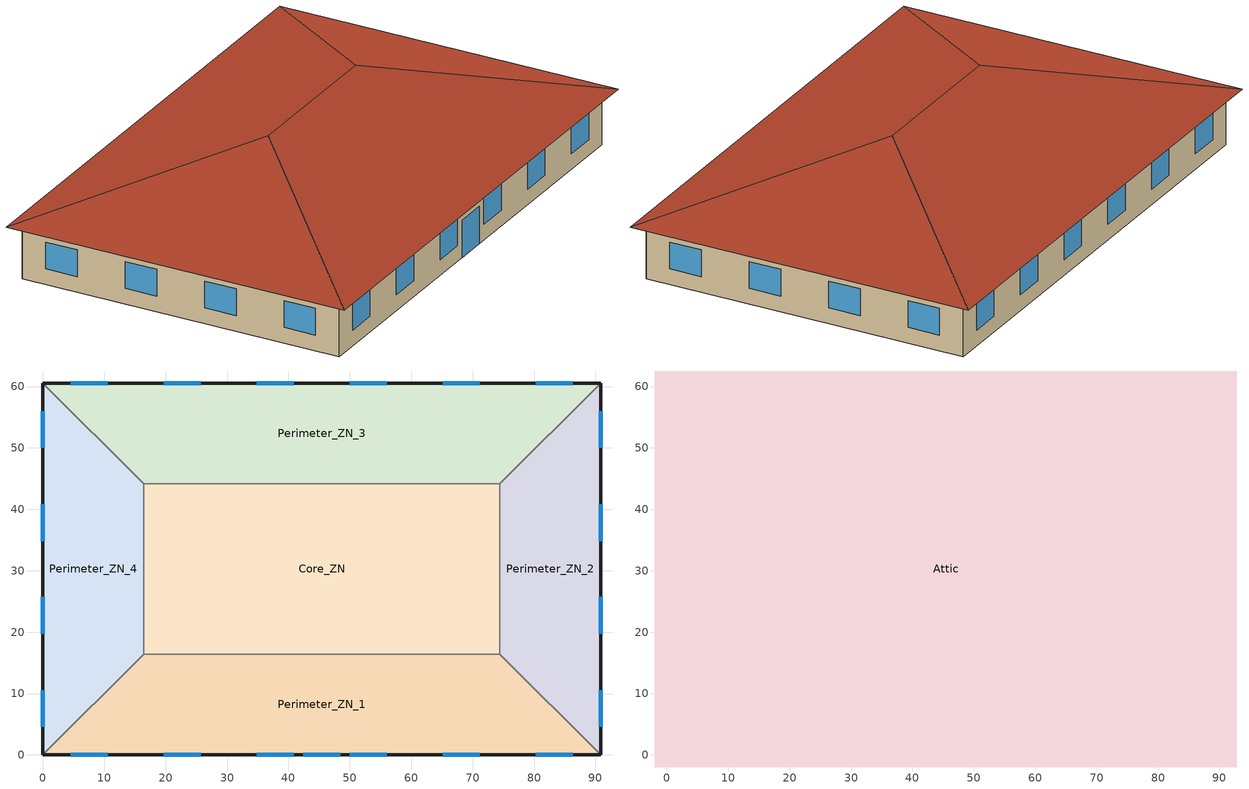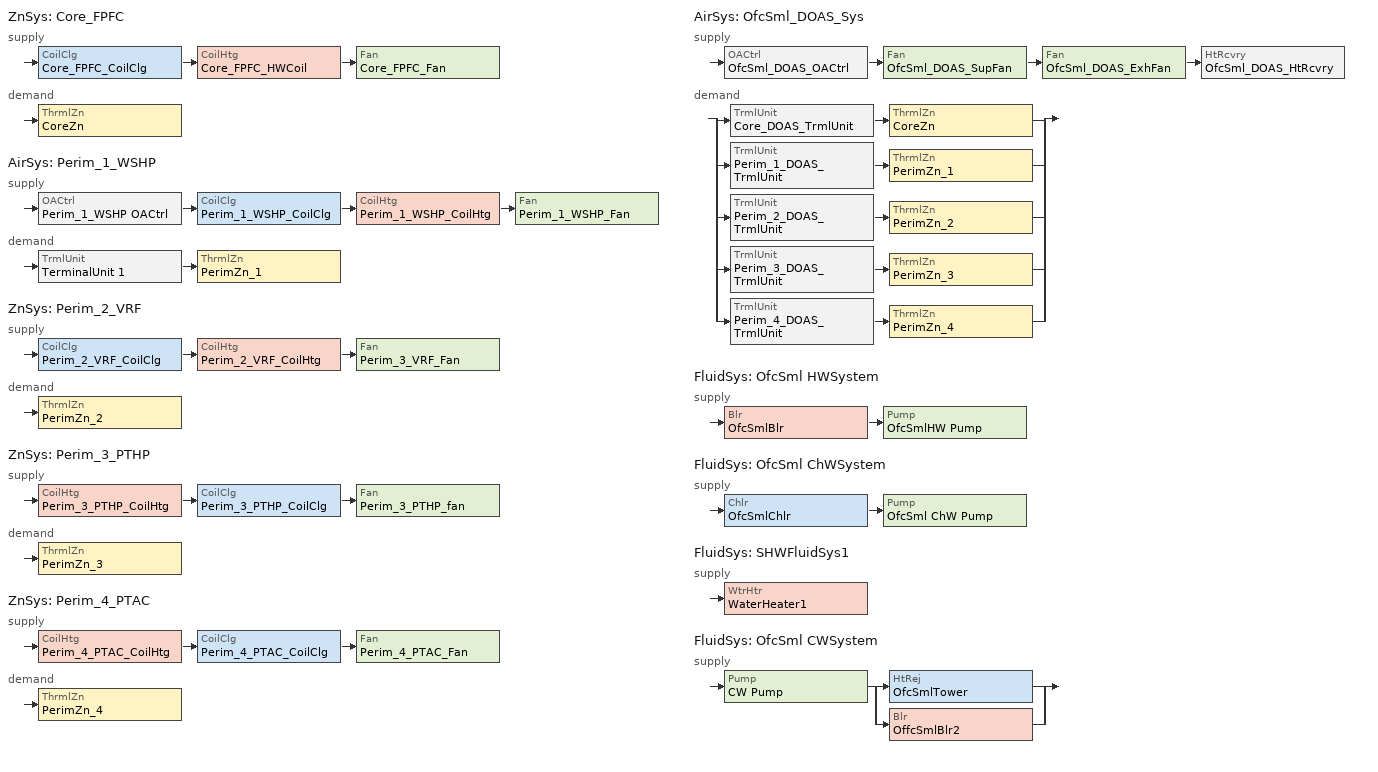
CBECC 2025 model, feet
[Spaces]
Perimeter_ZN_1
 floor ground (Base_CZ12-SlabOnOrBelowGradeF073): 74.44,16.4 90.85,0 0,0 16.4,16.4 z0
 wall outside (Base_CZ12-NonresMetalFrameWallU062): 0,0 90.85,0 z0:10.01
 wall to Perimeter_ZN_2 (NACM_Interior Wall): 90.85,0 74.44,16.4 z0:10.01
 wall to Core_ZN (NACM_Interior Wall): 74.44,16.4 16.4,16.4 z0:10.01
 wall to Perimeter_ZN_4 (NACM_Interior Wall): 16.4,16.4 0,0 z0:10.01
 window (Base_AllCZ_FixedWindowU36): 4.56,0 10.56,0 / 65.12,0 71.13,0 / 50,0 56,0 / 80.28,0 86.29,0 / 19.72,0 25.72,0 / 34.84,0 40.85,0 z2.95:7.95; 42.42,0 48.43,0 z0:7
Perimeter_ZN_2
 floor ground (Base_CZ12-SlabOnOrBelowGradeF073): 90.85,60.56 90.85,0 74.44,16.4 74.44,44.16 z0
 wall outside (Base_CZ12-NonresMetalFrameWallU062): 90.85,0 90.85,60.56 z0:10.01
 wall to Perimeter_ZN_3 (NACM_Interior Wall): 90.85,60.56 74.44,44.16 z0:10.01
 wall to Core_ZN (NACM_Interior Wall): 74.44,44.16 74.44,16.4 z0:10.01
 window (Base_AllCZ_FixedWindowU36): 90.85,34.84 90.85,40.85 / 90.85,50 90.85,56 / 90.85,19.72 90.85,25.72 / 90.85,4.56 90.85,10.56 z2.95:7.95
Core_ZN
 floor ground (Base_CZ12-SlabOnOrBelowGradeF073): 74.44,44.16 74.44,16.4 16.4,16.4 16.4,44.16 z0
 wall to Perimeter_ZN_3 (NACM_Interior Wall): 74.44,44.16 16.4,44.16 z0:10.01
 wall to Perimeter_ZN_4 (NACM_Interior Wall): 16.4,44.16 16.4,16.4 z0:10.01
Perimeter_ZN_3
 floor ground (Base_CZ12-SlabOnOrBelowGradeF073): 90.85,60.56 74.44,44.16 16.4,44.16 0,60.56 z0
 wall outside (Base_CZ12-NonresMetalFrameWallU062): 90.85,60.56 0,60.56 z0:10.01
 wall to Perimeter_ZN_4 (NACM_Interior Wall): 0,60.56 16.4,44.16 z0:10.01
 window (Base_AllCZ_FixedWindowU36): 25.72,60.56 19.72,60.56 / 71.13,60.56 65.12,60.56 / 86.29,60.56 80.28,60.56 / 10.56,60.56 4.56,60.56 / 56,60.56 50,60.56 / 40.85,60.56 34.84,60.56 z2.95:7.95
Perimeter_ZN_4
 floor ground (Base_CZ12-SlabOnOrBelowGradeF073): 0,60.56 16.4,44.16 16.4,16.4 0,0 z0
 wall outside (Base_CZ12-NonresMetalFrameWallU062): 0,60.56 0,0 z0:10.01
 window (Base_AllCZ_FixedWindowU36): 0,56 0,50 / 0,40.85 0,34.84 / 0,10.56 0,4.56 / 0,25.72 0,19.72 z2.95:7.95
Attic
 floor outside (Base_CZ12-NonresOtherFloorU071): 92.81,62.53 90.85,60.56 0,60.56 -1.97,62.53 z10.01; 92.81,62.53 92.81,-1.97 90.85,0 90.85,60.56 z10.01; -1.97,62.53 0,60.56 0,0 -1.97,-1.97 z10.01; 90.85,0 92.81,-1.97 -1.97,-1.97 0,0 z10.01
 floor to Core_ZN (NACM_Drop Ceiling): 74.44,44.16 74.44,16.4 16.4,16.4 16.4,44.16 z10.01
 floor to Perimeter_ZN_2 (NACM_Drop Ceiling): 90.85,60.56 90.85,0 74.44,16.4 74.44,44.16 z10.01
 floor to Perimeter_ZN_4 (NACM_Drop Ceiling): 0,60.56 16.4,44.16 16.4,16.4 0,0 z10.01
 floor to Perimeter_ZN_1 (NACM_Drop Ceiling): 74.44,16.4 90.85,0 0,0 16.4,16.4 z10.01
 floor to Perimeter_ZN_3 (NACM_Drop Ceiling): 90.85,60.56 74.44,44.16 16.4,44.16 0,60.56 z10.01
 roof outside (Base_CZ12-SteepNonresWoodFramingAndOtherRoofU039): 60.56,30.28,20.77 92.81,62.53,10.01 -1.97,62.53,10.01 30.28,30.28,20.77; 30.28,30.28,20.77 -1.97,62.53,10.01 -1.97,-1.97,10.01; 60.56,30.28,20.77 92.81,-1.97,10.01 92.81,62.53,10.01; 30.28,30.28,20.77 -1.97,-1.97,10.01 92.81,-1.97,10.01 60.56,30.28,20.77
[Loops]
ZnSys 'Core_FPFC'
 supply: CoilClg 'Core_FPFC_CoilClg' > CoilHtg 'Core_FPFC_HWCoil' > Fan 'Core_FPFC_Fan'
 demand: ThrmlZn 'CoreZn'
AirSys 'Perim_1_WSHP'
 supply: OACtrl 'Perim_1_WSHP OACtrl' > CoilClg 'Perim_1_WSHP_CoilClg' > CoilHtg 'Perim_1_WSHP_CoilHtg' > Fan 'Perim_1_WSHP_Fan'
 demand: TrmlUnit 'TerminalUnit 1' > ThrmlZn 'PerimZn_1'
ZnSys 'Perim_2_VRF'
 supply: CoilClg 'Perim_2_VRF_CoilClg' > CoilHtg 'Perim_2_VRF_CoilHtg' > Fan 'Perim_3_VRF_Fan'
 demand: ThrmlZn 'PerimZn_2'
ZnSys 'Perim_3_PTHP'
 supply: CoilHtg 'Perim_3_PTHP_CoilHtg' > CoilClg 'Perim_3_PTHP_CoilClg' > Fan 'Perim_3_PTHP_fan'
 demand: ThrmlZn 'PerimZn_3'
ZnSys 'Perim_4_PTAC'
 supply: CoilHtg 'Perim_4_PTAC_CoilHtg' > CoilClg 'Perim_4_PTAC_CoilClg' > Fan 'Perim_4_PTAC_Fan'
 demand: ThrmlZn 'PerimZn_4'
AirSys 'OfcSml_DOAS_Sys'
 supply: OACtrl 'OfcSml_DOAS_OACtrl' > Fan 'OfcSml_DOAS_SupFan' > Fan 'OfcSml_DOAS_ExhFan' > HtRcvry 'OfcSml_DOAS_HtRcvry'
 demand: split
  | TrmlUnit 'Core_DOAS_TrmlUnit' > ThrmlZn 'CoreZn'
  | TrmlUnit 'Perim_1_DOAS_TrmlUnit' > ThrmlZn 'PerimZn_1'
  | TrmlUnit 'Perim_2_DOAS_TrmlUnit' > ThrmlZn 'PerimZn_2'
  | TrmlUnit 'Perim_3_DOAS_TrmlUnit' > ThrmlZn 'PerimZn_3'
  | TrmlUnit 'Perim_4_DOAS_TrmlUnit' > ThrmlZn 'PerimZn_4'
FluidSys 'OfcSml HWSystem'
 supply: Blr 'OfcSmlBlr' > Pump 'OfcSmlHW Pump'
FluidSys 'OfcSml ChWSystem'
 supply: Chlr 'OfcSmlChlr' > Pump 'OfcSml ChW Pump'
FluidSys 'SHWFluidSys1'
 supply: WtrHtr 'WaterHeater1'
FluidSys 'OfcSml CWSystem'
 supply: Pump 'CW Pump' > split
  | HtRej 'OfcSmlTower'
  | Blr 'OffcSmlBlr2'
[Proj]
OffSml-MultiHVACSys+DOAS: ZipCode=95814; AirBarrier=Air barrier - not verified; DebugScreen=1
[Bldg]
Small Office: FuncClassMthd=AreaCategoryMethod; TotStoryCnt=1; AboveGrdStoryCnt=1
[ConsAssm]
Base_CZ12-SlabOnOrBelowGradeF073: CompatibleSurfType=UndergroundFloor; SlabType=UnheatedSlabOnGrade; MatRef[1]=Concrete - 140 lb/ft3 - 6 in.
Base_CZ12-NonresMetalFrameWallU062: CompatibleSurfType=ExteriorWall; MatRef[1]=Stucco - 7/8 in.; MatRef[2]=Compliance Insulation R13.99; MatRef[3]=Air - Metal Wall Framing - 16 or 24 in. OC; MatRef[4]=Gypsum Board - 1/2 in.
NACM_Interior Wall: CompatibleSurfType=InteriorWall; MatRef[1]=Gypsum Board - 5/8 in.; MatRef[2]=Air - Metal Wall Framing - 16 or 24 in. OC; MatRef[3]=Gypsum Board - 5/8 in.
Base_CZ12-SteepNonresWoodFramingAndOtherRoofU039: CompatibleSurfType=Roof; MatRef[1]=Metal Standing Seam - 1/16 in.; MatRef[2]=Compliance Insulation R24.86; CRRCInitialRefl=0.2; CRRCAgedRefl=0.2; CRRCInitialEmit=0.85; CRRCAgedEmit=0.85; CRRCProdID=XXXX-XXXX
Base_CZ12-NonresOtherFloorU071: CompatibleSurfType=ExteriorFloor; MatRef[1]=Compliance Insulation R9.83; MatRef[2]=Plywood - 5/8 in.; MatRef[3]=Carpet - 3/4 in.
NACM_Drop Ceiling: CompatibleSurfType=InteriorFloor; MatRef[1]=Acoustic Tile - 3/4 in.
[Mat]
Name | CodeCat | CodeItem
Concrete - 140 lb/ft3 - 6 in. | Concrete | Concrete - 140 lb/ft3 - 6 in.
Stucco - 7/8 in. | Plastering Materials | Stucco - 7/8 in.
Compliance Insulation R13.99 | Insulation Board | Compliance Insulation R13.99
Air - Metal Wall Framing - 16 or 24 in. OC | Air | Air - Metal Wall Framing - 16 or 24 in. OC
Gypsum Board - 1/2 in. | Bldg Board and Siding | Gypsum Board - 1/2 in.
Gypsum Board - 5/8 in. | Bldg Board and Siding | Gypsum Board - 5/8 in.
Metal Standing Seam - 1/16 in. | Roofing | Metal Standing Seam - 1/16 in.
Compliance Insulation R24.86 | Insulation Board | Compliance Insulation R24.86
Compliance Insulation R9.83 | Insulation Board | Compliance Insulation R9.83
Plywood - 5/8 in. | Bldg Board and Siding | Plywood - 5/8 in.
Carpet - 3/4 in. | Finish Materials | Carpet - 3/4 in.
Acoustic Tile - 3/4 in. | Finish Materials | Acoustic Tile - 3/4 in.
[FenCons]
Base_AllCZ_FixedWindowU36: FenType=VerticalFenestration; FenProdType=FixedWindow; AssmContext=Manufactured; CertificationMthd=NFRCRated; SHGC=0.25; UFactor=0.36; VT=0.42
[Story]
Building Story 1
[Spc] Story=Building Story 1
Name | ThrmlZnRef | Vol | SpcFuncDefaultsRef | SpcFunc | PriSide100PctControlled | SecSide100PctControlled | SHWFluidSegRef | CondgType
Perimeter_ZN_1 | PerimZn_1 | 12219.7 | Office Defaults | Office Area (>250 square feet) | 1 | 1 | SHWSupply1
Perimeter_ZN_2 | PerimZn_2 | 7248.87 | Office Defaults | Office Area (>250 square feet) | 1 | 1 | SHWSupply1
Perimeter_ZN_3 | PerimZn_3 | 12219.7 | Office Defaults | Office Area (>250 square feet) | 1 | 1 | SHWSupply1
Perimeter_ZN_4 | PerimZn_4 | 7248.87 | Office Defaults | Office Area (>250 square feet) | 1 | 1 | SHWSupply1
Core_ZN | CoreZn | 16119.6 | Office Defaults |  |  |  | SHWSupply1
Attic | Attic Thermal Zone | 28195.7 |  | Unoccupied-Exclude from Gross Floor Area |  | 0 |  | IndirectlyConditioned
[ThrmlZn]
Attic Thermal Zone: Type=Unconditioned
CoreZn: Type=Conditioned; PriAirCondgSysRef=( Core_FPFC, - none - ); VentSysRef=OfcSml_DOAS_Sys
PerimZn_1: PriAirCondgSysRef=( Perim_1_WSHP, - none - ); VentSysRef=OfcSml_DOAS_Sys; AddClgSys=0
PerimZn_2: PriAirCondgSysRef=( Perim_2_VRF, - none - ); VentSysRef=OfcSml_DOAS_Sys
PerimZn_3: VentSysRef=OfcSml_DOAS_Sys; PriAirCondgSysRef[1]=Perim_3_PTHP
PerimZn_4: VentSysRef=OfcSml_DOAS_Sys; PriAirCondgSysRef[1]=Perim_4_PTAC
[ZnSys] FanCtrl=Cycling
Name | Type | VRFSysRef | HtgDsgnSupAirTemp
Core_FPFC | FPFC
Perim_2_VRF | VRF | VRFSystem
Perim_3_PTHP | PTHP |  | 105
Perim_4_PTAC | PTAC |  | 105
[CoilClg]
Name | Sys | Type | FluidSegInRef | FluidSegOutRef | CndsrType
Core_FPFC_CoilClg | Core_FPFC | ChilledWater | OfcSml ChWPrimSupSeg | OfcSml ChWPrimRetSeg
Perim_1_WSHP_CoilClg | Perim_1_WSHP | DirectExpansion | OfcSml CWPrimSupSeg | OfcSml CWPrimRetSeg | WaterSource
Perim_2_VRF_CoilClg | Perim_2_VRF | VRF | OfcSml ChWPrimSupSeg | OfcSml ChWPrimRetSeg
Perim_3_PTHP_CoilClg | Perim_3_PTHP | DirectExpansion
Perim_4_PTAC_CoilClg | Perim_4_PTAC | DirectExpansion
[CoilHtg]
Name | Sys | Type | FluidSegInRef | FluidSegOutRef | CndsrType
Core_FPFC_HWCoil | Core_FPFC | HotWater | OfcSml HWPrimSupSeg | OfcSml HWPrimRetSeg
Perim_1_WSHP_CoilHtg | Perim_1_WSHP | HeatPump | OfcSml CWPrimSupSeg | OfcSml CWPrimRetSeg | WaterSource
Perim_2_VRF_CoilHtg | Perim_2_VRF | VRF
Perim_3_PTHP_CoilHtg | Perim_3_PTHP | HeatPump | OfcSml HWPrimSupSeg | OfcSml HWPrimRetSeg
Perim_4_PTAC_CoilHtg | Perim_4_PTAC | Resistance | OfcSml HWPrimSupSeg | OfcSml HWPrimRetSeg
[Fan]
Name | Sys | CtrlMthd | ModelingMthd | PwrIdx
Core_FPFC_Fan | Core_FPFC | ConstantVolume
Perim_1_WSHP_Fan | Perim_1_WSHP | VariableSpeedDrive | PowerPerUnitFlow | 0.35
Perim_3_VRF_Fan | Perim_2_VRF | TwoSpeed
Perim_3_PTHP_fan | Perim_3_PTHP | TwoSpeed
Perim_4_PTAC_Fan | Perim_4_PTAC | TwoSpeed
OfcSml_DOAS_SupFan; OfcSml_DOAS_ExhFan | OfcSml_DOAS_Sys
[AirSys]
Name | Type
Perim_1_WSHP | SZVAVHP
OfcSml_DOAS_Sys | DOASCV
[AirSeg]
Name | Sys | Type
Perim_1_WSHP Supply; Perim_1_WSHP Return | Perim_1_WSHP
OfcSml_DOAS_SupAirSeg | OfcSml_DOAS_Sys | Supply
OfcSml_DOAS_ExhAirSeg | OfcSml_DOAS_Sys | Exhaust
[TrmlUnit] Type=Uncontrolled
Name | Sys | ZnServedRef
TerminalUnit 1 | Perim_1_WSHP | PerimZn_1
Core_DOAS_TrmlUnit | OfcSml_DOAS_Sys | CoreZn
Perim_1_DOAS_TrmlUnit | OfcSml_DOAS_Sys | PerimZn_1
Perim_2_DOAS_TrmlUnit | OfcSml_DOAS_Sys | PerimZn_2
Perim_3_DOAS_TrmlUnit | OfcSml_DOAS_Sys | PerimZn_3
Perim_4_DOAS_TrmlUnit | OfcSml_DOAS_Sys | PerimZn_4
[OACtrl]
Name | Sys | HtRcvryRef
Perim_1_WSHP OACtrl | Perim_1_WSHP
OfcSml_DOAS_OACtrl | OfcSml_DOAS_Sys | OfcSml_DOAS_HtRcvry
[VRFSys]
VRFSystem: CtrlPriority=LoadPriority; EER=13; COP=4; DefHtSrc=Electric
[HtRcvry]
OfcSml_DOAS_HtRcvry: Sys=OfcSml_DOAS_Sys
[FluidSys]
Name | Type | CtrlType | TempCtrl
OfcSml HWSystem | HotWater
OfcSml ChWSystem | ChilledWater
SHWFluidSys1 | ServiceHotWater
OfcSml CWSystem | CondenserWater | DDC | FixedDualSetpoint
[FluidSeg]
Name | Sys | Type | Src
OfcSml HWPrimSupSeg | OfcSml HWSystem | PrimarySupply
OfcSml HWPrimRetSeg | OfcSml HWSystem | PrimaryReturn
OfcSml ChWPrimSupSeg | OfcSml ChWSystem | PrimarySupply
OfcSml ChWPrimRetSeg | OfcSml ChWSystem | PrimaryReturn
SHWSupply1 | SHWFluidSys1 | PrimarySupply
SHWMakeup1 | SHWFluidSys1 | MakeupFluid | MunicipalWater
OfcSml CWPrimSupSeg | OfcSml CWSystem | PrimarySupply
OfcSml CWPrimRetSeg | OfcSml CWSystem | PrimaryReturn
[Blr] Type=HotWater; FuelSrc=Gas
Name | Sys | DraftType | FluidSegInRef | FluidSegOutRef | CapRtd | ThrmlEff
OfcSmlBlr | OfcSml HWSystem | MechanicalNoncondensing | OfcSml HWPrimRetSeg | OfcSml HWPrimSupSeg | 90000
OffcSmlBlr2 | OfcSml CWSystem | Condensing | OfcSml CWPrimRetSeg | OfcSml CWPrimSupSeg |  | 0.95
[Pump]
Name | Sys | SpdCtrl | OperCtrl
OfcSmlHW Pump | OfcSml HWSystem | ConstantSpeed
OfcSml ChW Pump | OfcSml ChWSystem | VariableSpeed
CW Pump | OfcSml CWSystem | VariableSpeed | OnDemand
[Chlr]
OfcSmlChlr: Sys=OfcSml ChWSystem; Type=Screw; FuelSrc=Electric; CndsrType=Air; EvapFluidSegInRef=OfcSml ChWPrimRetSeg; EvapFluidSegOutRef=OfcSml ChWPrimSupSeg; CapRtd=200000; KwPerTon=0.56; EER=10.1; IPLVKwPerTon=0.5; IPLVEER=13.7
[WtrHtr]
WaterHeater1: Sys=SHWFluidSys1; FluidSegOutRef=SHWSupply1; FluidSegMakeupRef=SHWMakeup1; StorCap=7; EF=0.93; ThrmlEff=0.78; CapRtd=7163
[SpcFuncDefaults]
Office Defaults: SpcFunc=Office Area (>250 square feet)
[HtRej]
OfcSmlTower: Sys=OfcSml CWSystem; FluidSegInRef=OfcSml CWPrimRetSeg; FluidSegOutRef=OfcSml CWPrimSupSeg
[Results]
End Use | Proposed Design Site Elec. (MWh/yr) | Proposed Site Gas (MBtu/yr) | Proposed LSC¹ ($/ft²-yr) | Standard Design Site Elec. (MWh/yr) | Standard Site Gas (MBtu/yr) | Standard LSC¹ ($/ft²-yr) | Compliance Margins LSC¹ ($/ft²-yr)
Space Heating | 1.5 | 3.6 | 2.41 | 2.9 | -- | 3.62 | 1.21
Space Cooling | 9.3 | -- | 7.59 | 7.0 | -- | 5.65 | -1.94
Indoor Fans | 10.4 | -- | 9.72 | 17.8 | -- | 17.01 | 7.29
Heat Rejection | 0.0 | -- | 0.02 | -- | -- | -- | -0.02
Pumps & Misc. | 0.4 | -- | 0.34 | -- | -- | -- | -0.34
Domestic Hot Water | -- | 6.3 | 0.61 | 1.7 | -- | 1.52 | 0.91
Indoor Lighting | 5.4 | -- | 4.89 | 5.4 | -- | 4.89 | --
Total Compliance | 27.0 | 9.9 | 25.58 | 7.9 | 0.0 | 14.47 | -11.11
Receptacle | 23.6 | -- | 19.93 | 23.6 | -- | 19.93 | --
Process | -- | -- | -- | -- | -- | -- | --
Other Lighting | -- | -- | -- | -- | -- | -- | --
Process Motors | -- | -- | -- | -- | -- | -- | --
Photovoltaics | -- | -- | -- | -27.1 | -- | -17.67 | -17.67
Battery Storage | -- | -- | -- | 0.2 | -- | -0.55 | -0.55
Project Total | 50.6 | 9.9 | 45.51 | 31.5 | 0.0 | 34.40 | -11.11
Efficiency Compliance | 27.0 | 9.9 | 25.58 | 34.8 | 0.0 | 32.69 | 7.11
FAIL
